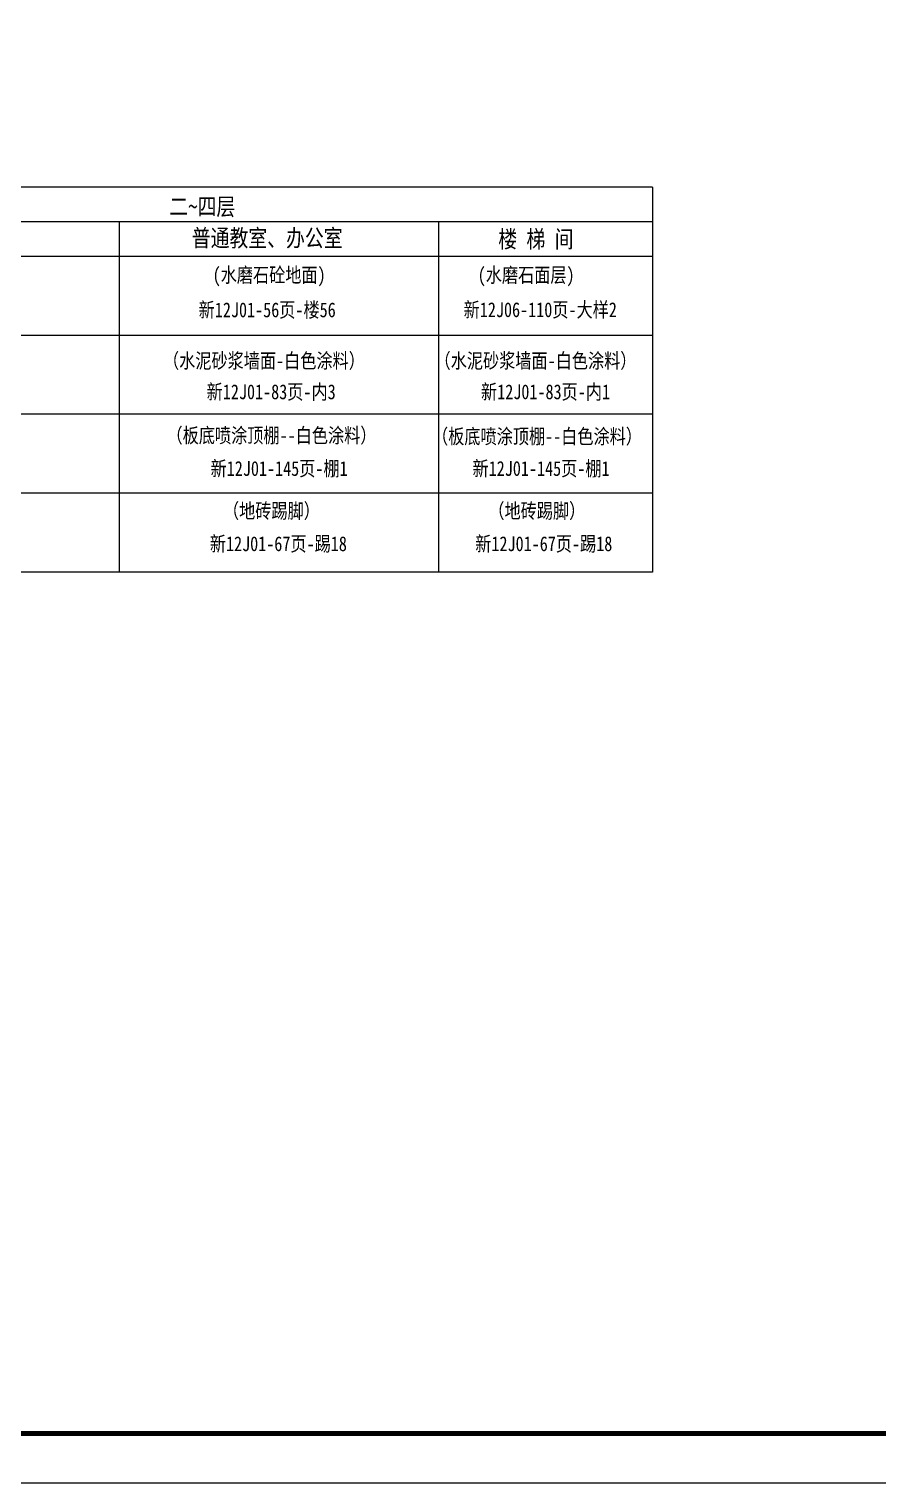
# Model space of a CAD drawing. Extents: x 28773 to 175644, y 7355 to 486294.
# Drawn here: x 141240 to 158442, y 317619 to 347082 of the extents above; entities that cross this region are included whole.
import ezdxf

# ---------------------------------------------------------------- set-up
doc = ezdxf.new("R2010")
doc.units = 0
doc.header["$LTSCALE"] = 1000
doc.header["$MEASUREMENT"] = 0
doc.layers.add('TWT_TITLE', color=7, linetype='Continuous')
doc.styles.add('-黑体', font='simhei.ttf', dxfattribs={"width": 1.2})

msp = doc.modelspace()

# ---------------------------------------------------------------- linework, layer by layer
for p, q in [((153873, 343875), (121345, 343875)), ((153873, 343875), (153873, 336075)), ((153873, 343175), (123448, 343175)), ((143063, 343175), (143063, 337675)), ((149534, 343175), (149534, 337675)), ((153873, 342475), (121345, 342475)), ((153873, 340875), (121345, 340875)), ((153873, 339275), (121345, 339275)), ((153873, 337675), (121345, 337675)), ((143063, 337675), (143063, 336075)), ((149534, 337675), (149534, 336075)), ((153873, 336075), (121345, 336075))]:
    msp.add_line(p, q)
at = {"layer": 'TWT_TITLE'}
msp.add_lwpolyline([(70544, 317619), (175644, 317619), (175644, 377019), (70544, 377019)], close=True, dxfattribs=at)
at = {"layer": 'TWT_TITLE', "const_width": 100}
msp.add_lwpolyline([(73044, 318619), (174644, 318619), (174644, 376019), (73044, 376019)], close=True, dxfattribs=at)

# ---------------------------------------------------------------- texts
at = {"style": '-黑体', "width": 0.8}
for s, height, p in [('二~四层', 350, (144083, 343310)), ('普通教室、办公室', 350, (144538, 342673)), ('楼 梯 间', 350, (150748, 342652)), ('(水磨石砼地面)', 300, (144960, 341949)), ('(水磨石面层)', 300, (150332, 341949)), ('新12J01-56页-楼56', 300, (144677, 341242)), ('新12J06-110页-大样2', 300, (150047, 341245)), ('（水泥砂浆墙面-白色涂料）', 300, (143954, 340211)), ('（水泥砂浆墙面-白色涂料）', 300, (149457, 340211)), ('新12J01-83页-内3', 300, (144839, 339581)), ('新12J01-83页-内1', 300, (150399, 339581)), ('（板底喷涂顶棚--白色涂料）', 300, (144025, 338698)), ('（板底喷涂顶棚--白色涂料）', 300, (149406, 338678)), ('新12J01-145页-棚1', 300, (144918, 338027)), ('新12J01-145页-棚1', 300, (150226, 338027)), ('   （地砖踢脚）', 300, (144680, 337169)), ('   （地砖踢脚）', 300, (150058, 337169)), ('新12J01-67页-踢18', 300, (144903, 336502)), ('新12J01-67页-踢18', 300, (150282, 336502))]:
    msp.add_text(s, height=height, dxfattribs=at).set_placement(p)

doc.saveas('drawing.dxf')
